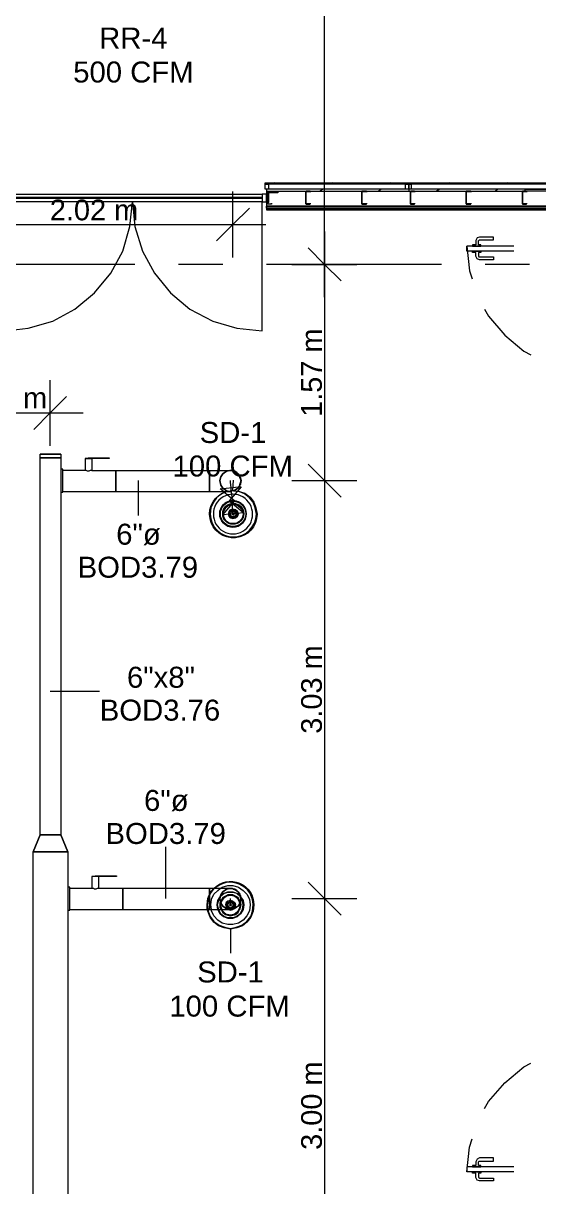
# Model space of a CAD drawing. Header units: metres. Extents: x -2 to 237, y -8 to 52.
# Drawn here: x 46.93 to 50.66, y 25.67 to 34.1 of the extents above; entities that cross this region are included whole.
import ezdxf

# ---------------------------------------------------------------- set-up
doc = ezdxf.new("R2010")
doc.units = ezdxf.units.M
doc.layers.add('HVAC - Ductos', color=5, linetype='Continuous', lineweight=0)
doc.layers.add('PDF2_Text', color=7, linetype='Continuous', lineweight=0)
doc.layers.add('PDF2_Geometry', color=7, linetype='Continuous', lineweight=0, true_color=0xaaaaaa)
doc.layers.add('PDF2_Solid Fills', color=7, linetype='Continuous', lineweight=0, true_color=0xffffff)
doc.styles.add('PDF Helvetica', font='')
doc.styles.get('PDF Helvetica').set_extended_font_data('Helvetica')

msp = doc.modelspace()

# ---------------------------------------------------------------- hatches: boundary and pattern name
at = {"layer": 'PDF2_Solid Fills', "lineweight": 0, "transparency": 33554559}
h = msp.add_hatch(color=256, dxfattribs=at)
h.paths.add_polyline_path([(49.7607, 32.8782), (49.7607, 32.8828), (49.7332, 32.8828)])
h.paths.add_polyline_path([(49.7332, 32.7911), (49.7604, 32.7866), (49.7607, 32.7866), (49.7607, 32.7911)])
h = msp.add_hatch(color=256, dxfattribs=at)
h.paths.add_polyline_path([(50.5716, 32.8782), (50.5716, 32.8828), (50.5442, 32.8828)])
h.paths.add_polyline_path([(50.5442, 32.7911), (50.5713, 32.7866), (50.5716, 32.7866), (50.5716, 32.7911)])

# ---------------------------------------------------------------- linework, layer by layer
at = {"layer": 'HVAC - Ductos', "lineweight": 0}
for points in [[(49.1101, 32.1131), (49.1101, 38.7749)], [(48.4458, 32.4017), (48.4458, 32.6399), (48.4458, 32.8782)], [(48.5649, 32.7591), (48.4458, 32.6399), (48.3266, 32.5208)], [(46.1916, 32.6399), (48.684, 32.6399)], [(49.1101, 32.5895), (49.1101, 30.7844), (49.1101, 27.7559), (49.1101, 24.5166)], [(47.1216, 31.0363), (47.1216, 31.2746), (47.1216, 31.5129)], [(47.2408, 31.3937), (47.1216, 31.2746), (47.0025, 31.1555)], [(46.1916, 31.2746), (47.3599, 31.2746)], [(47.1996, 30.9768), (47.1996, 30.9493), (47.0483, 30.9493), (47.0483, 30.9768)], [(47.0483, 30.9768), (47.1996, 30.9768), (47.0483, 30.9768)], [(47.3737, 30.9447), (47.3737, 30.8576), (47.2132, 30.8576)], [(47.2132, 30.8622), (47.2132, 30.8668)], [(47.2132, 30.7064), (47.5981, 30.7064), (47.5981, 30.711), (47.5981, 30.7156), (47.5981, 30.7294), (47.5981, 30.7431), (47.5981, 30.7614), (47.5981, 30.7844), (47.5981, 30.8027), (47.5981, 30.821), (47.5981, 30.8348), (47.5981, 30.8485), (47.5981, 30.8576), (48.2762, 30.8576), (48.2762, 30.8485), (48.2762, 30.8348), (48.2762, 30.821), (48.2762, 30.8027), (48.2762, 30.7844), (48.2762, 30.7614), (48.2762, 30.7431), (48.2762, 30.7294), (48.2762, 30.7156), (48.2762, 30.711), (48.2762, 30.7064), (48.2762, 30.711), (48.2762, 30.7156), (48.2762, 30.7294), (48.2762, 30.7431), (48.2762, 30.7614), (48.2762, 30.7844), (48.2762, 30.8027), (48.2762, 30.821), (48.2762, 30.8348), (48.2762, 30.8485), (48.2762, 30.8576), (48.2946, 30.8576), (48.3358, 30.8576), (48.3724, 30.8576), (48.4045, 30.8576), (48.4228, 30.8576), (48.4274, 30.8576)], [(47.4241, 30.8576), (47.4195, 30.8576), (47.4149, 30.8576), (47.4103, 30.8576), (47.4011, 30.853), (47.392, 30.853), (47.3828, 30.8576), (47.3782, 30.8576), (47.3737, 30.8576)], [(48.4412, 30.8576), (48.4274, 30.8576), (48.4228, 30.8576), (48.4274, 30.8576), (48.4458, 30.8576), (48.4641, 30.8485), (48.4824, 30.8348), (48.4916, 30.821), (48.5007, 30.8027), (48.5053, 30.7844), (48.5007, 30.7614), (48.4916, 30.7431), (48.4824, 30.7294), (48.4641, 30.7156), (48.4458, 30.711), (48.4274, 30.7064)], [(48.4366, 30.8576), (48.4274, 30.8576), (48.4228, 30.8576)], [(48.4549, 30.853), (48.4366, 30.8576)], [(48.4412, 30.8576), (48.4503, 30.853)], [(48.4503, 30.853), (48.4549, 30.853), (48.4595, 30.853), (48.4549, 30.853)], [(49.2292, 30.6652), (49.1101, 30.7844), (48.991, 30.9035)], [(47.7585, 30.7844), (47.7585, 30.5324)], [(48.4458, 30.5415), (48.4458, 30.5553), (48.4412, 30.5919), (48.4412, 30.6378), (48.4366, 30.6882), (48.432, 30.7064), (48.432, 30.734), (48.4274, 30.7706), (48.4274, 30.7844)], [(48.4458, 30.7156), (48.4503, 30.789)], [(48.4961, 30.8073), (48.4961, 30.8118), (48.4961, 30.8164), (48.4961, 30.8118), (48.5007, 30.8073)], [(48.4961, 30.7568), (48.5053, 30.7844), (48.4961, 30.8073)], [(48.5007, 30.8073), (48.5007, 30.789)], [(48.5007, 30.7844), (48.5053, 30.7844), (48.5007, 30.7798)], [(48.5007, 30.7798), (48.5007, 30.7568)], [(48.8718, 30.7844), (49.1101, 30.7844), (49.3438, 30.7844)], [(48.377, 30.7064), (48.3541, 30.7248), (48.487, 30.7386)], [(48.487, 30.7386), (48.5053, 30.7386), (48.4182, 30.6378), (48.5237, 30.5507), (48.3724, 30.5369)], [(48.377, 30.7064), (48.4595, 30.6378)], [(48.3999, 30.7064), (48.4045, 30.7064), (48.4458, 30.7156), (48.4549, 30.711), (48.4366, 30.711)], [(48.4228, 30.7064), (48.3999, 30.711), (48.4228, 30.7064)], [(48.4458, 30.711), (48.4366, 30.711), (48.4228, 30.7064)], [(48.4412, 30.711), (48.4274, 30.7064), (48.4228, 30.7064), (48.4274, 30.7064), (48.4366, 30.711)], [(48.4503, 30.711), (48.4412, 30.711)], [(48.4458, 30.711), (48.4458, 30.711)], [(48.4824, 30.7294), (48.4961, 30.7523), (48.4824, 30.734)], [(48.5007, 30.7568), (48.4961, 30.7523), (48.4961, 30.7568)], [(48.5237, 30.5507), (48.3724, 30.5369), (48.4595, 30.6378), (48.4182, 30.6378)], [(48.3816, 30.5736), (48.3954, 30.5965), (48.4136, 30.6103), (48.4182, 30.6148), (48.4228, 30.6148)], [(48.4228, 30.6103), (48.4458, 30.6148), (48.4733, 30.6103)], [(48.4733, 30.6148), (48.4778, 30.6148), (48.4778, 30.6103), (48.5007, 30.5965), (48.5145, 30.5736), (48.5191, 30.5736), (48.5191, 30.569)], [(48.377, 30.5095), (48.377, 30.5141), (48.377, 30.5186), (48.3724, 30.5415), (48.377, 30.569), (48.377, 30.5736)], [(48.4136, 30.4774), (48.3954, 30.4911), (48.3816, 30.5141)], [(48.5145, 30.5141), (48.5007, 30.4911), (48.4778, 30.4774)], [(48.5145, 30.569), (48.5191, 30.5415), (48.5145, 30.5186)], [(48.5191, 30.5186), (48.5191, 30.5141), (48.5145, 30.5095)], [(48.4778, 30.4728), (48.4733, 30.4728), (48.4458, 30.4682), (48.4228, 30.4728), (48.4182, 30.4728), (48.4136, 30.4728)], [(47.1216, 29.2587), (47.479, 29.2587)], [(47.0483, 28.2186), (47.1996, 28.2186)], [(47.2499, 28.0949), (47.1996, 28.2186), (47.2499, 28.0949)], [(47.2499, 28.0949), (46.9979, 28.0949)], [(47.9601, 27.7559), (47.9601, 28.1315)], [(47.2637, 27.6779), (47.6486, 27.6779), (47.6486, 27.6825), (47.6486, 27.6871), (47.6486, 27.7009), (47.6486, 27.7146), (47.6486, 27.7329), (47.6486, 27.7559), (47.6486, 27.7742), (47.6486, 27.7925), (47.6486, 27.8063), (47.6486, 27.82), (47.6486, 27.8291), (47.4745, 27.8291), (47.4745, 27.9162), (47.4699, 27.9162), (47.4653, 27.9162), (47.4607, 27.9162), (47.4561, 27.9162), (47.4469, 27.9162), (47.4423, 27.9162), (47.4378, 27.9162), (47.4286, 27.9162), (47.4241, 27.9162), (47.4241, 27.8291), (47.2637, 27.8291)], [(47.4423, 27.9162), (47.4378, 27.9162), (47.4286, 27.9162), (47.4241, 27.9162)], [(47.2637, 27.8337), (47.2637, 27.8383)], [(47.4745, 27.8291), (47.4699, 27.8291), (47.4607, 27.8291), (47.4515, 27.8245), (47.4423, 27.8245), (47.4378, 27.8291), (47.4286, 27.8291), (47.4241, 27.8291)], [(48.3129, 27.8291), (48.3083, 27.8291), (48.2808, 27.7925), (48.267, 27.7513), (48.2579, 27.7101), (48.2625, 27.6779)], [(48.2579, 27.6779), (48.2579, 27.7101), (48.2625, 27.7559), (48.2808, 27.7971), (48.3083, 27.8291)], [(48.4274, 27.8291), (48.4228, 27.8291), (48.4045, 27.8291), (48.3724, 27.8291), (48.3358, 27.8291), (48.2946, 27.8291), (48.2762, 27.8291), (48.2762, 27.82), (48.2762, 27.8063), (48.2762, 27.7925), (48.2762, 27.7742), (48.2762, 27.7559), (48.2762, 27.7329), (48.2762, 27.7146), (48.2762, 27.7009), (48.2762, 27.6871), (48.2762, 27.6825), (48.2762, 27.6779), (48.3174, 27.6779), (48.3587, 27.6779), (48.3908, 27.6779), (48.4136, 27.6779), (48.4274, 27.6779), (48.4228, 27.6779)], [(48.29, 27.6779), (48.2854, 27.7101), (48.29, 27.7513), (48.3083, 27.7879), (48.3358, 27.8154), (48.3541, 27.8291)], [(48.3541, 27.8291), (48.3679, 27.8383), (48.4091, 27.8521), (48.4458, 27.8521), (48.487, 27.8383), (48.5191, 27.8154), (48.5465, 27.7879), (48.5649, 27.7513), (48.5695, 27.7101), (48.5649, 27.6688), (48.5465, 27.6321), (48.5191, 27.6001), (48.487, 27.5772), (48.4458, 27.568), (48.4091, 27.568), (48.3679, 27.5772), (48.3358, 27.6001), (48.3083, 27.6321), (48.29, 27.6688), (48.29, 27.6779)], [(48.4412, 27.8291), (48.4274, 27.8291), (48.4228, 27.8291), (48.4274, 27.8291), (48.4458, 27.8291), (48.4641, 27.82), (48.4824, 27.8063), (48.4916, 27.7925), (48.5007, 27.7742), (48.5053, 27.7559), (48.5007, 27.7329), (48.4916, 27.7146), (48.4824, 27.7009), (48.4641, 27.6871), (48.4458, 27.6825), (48.4274, 27.6779)], [(48.4366, 27.8291), (48.4274, 27.8291), (48.4228, 27.8291)], [(48.4549, 27.8245), (48.4366, 27.8291)], [(48.4412, 27.8291), (48.4503, 27.8245)], [(48.4503, 27.8245), (48.4549, 27.8245), (48.4595, 27.82)], [(48.4595, 27.8245), (48.4549, 27.8245)], [(48.4595, 27.82), (48.4733, 27.8154), (48.4595, 27.8245)], [(49.2292, 27.6367), (49.1101, 27.7559), (48.991, 27.875)], [(48.3312, 27.7101), (48.3404, 27.7421)], [(48.3312, 27.7101), (48.3358, 27.7421)], [(48.3358, 27.7421), (48.3541, 27.7696)], [(48.3404, 27.7421), (48.3541, 27.7696)], [(48.5007, 27.7329), (48.4916, 27.7467), (48.4824, 27.765), (48.4641, 27.7742), (48.4458, 27.7834), (48.4274, 27.7834), (48.4091, 27.7834), (48.3908, 27.7742), (48.3724, 27.765), (48.3633, 27.7467), (48.3541, 27.7283), (48.3496, 27.7101), (48.3541, 27.6917), (48.3541, 27.7101), (48.3541, 27.7283), (48.3633, 27.7467), (48.377, 27.7604), (48.3908, 27.7742), (48.4091, 27.7788), (48.4274, 27.7834), (48.4458, 27.7788), (48.4641, 27.7742), (48.4778, 27.7604), (48.4916, 27.7467), (48.4961, 27.7283), (48.5053, 27.7559), (48.4961, 27.7788)], [(48.4961, 27.7421), (48.4961, 27.7375), (48.4961, 27.7329), (48.4961, 27.7237), (48.4916, 27.7375), (48.4778, 27.7604), (48.4549, 27.7742), (48.4274, 27.7788), (48.3999, 27.7742), (48.377, 27.7604), (48.3633, 27.7375), (48.3541, 27.7101), (48.3633, 27.6825), (48.3633, 27.6779), (48.3541, 27.6917), (48.3587, 27.6779), (48.3541, 27.6825)], [(48.3541, 27.7329), (48.3587, 27.7375), (48.3587, 27.7421)], [(48.3587, 27.6825), (48.3541, 27.7101), (48.3587, 27.7329)], [(48.3587, 27.6779), (48.3633, 27.6734), (48.3724, 27.6551), (48.3908, 27.6413), (48.4091, 27.6367), (48.4274, 27.6321), (48.4458, 27.6367), (48.4641, 27.6413), (48.4824, 27.6551), (48.4916, 27.6734), (48.5007, 27.6917), (48.5053, 27.7101), (48.5007, 27.7283), (48.5007, 27.7329)], [(48.3633, 27.7421), (48.377, 27.7604), (48.3954, 27.7742)], [(48.3954, 27.7788), (48.3999, 27.7788)], [(48.3999, 27.7788), (48.3999, 27.7788)], [(48.4045, 27.7788), (48.4274, 27.7834), (48.4503, 27.7788)], [(48.4274, 27.7467), (48.4274, 27.7559)], [(48.4274, 27.7192), (48.4274, 27.7421)], [(48.4549, 27.7788), (48.4595, 27.7788)], [(48.4549, 27.7788), (48.4549, 27.7788)], [(48.4595, 27.7742), (48.4778, 27.7604), (48.4916, 27.7421)], [(48.4961, 27.7788), (48.4961, 27.7834), (48.4961, 27.7879), (48.4961, 27.7834), (48.5007, 27.7788)], [(48.5007, 27.7788), (48.5007, 27.7559)], [(48.5007, 27.7559), (48.5053, 27.7559), (48.5007, 27.7513)], [(48.5007, 27.7513), (48.5007, 27.7283)], [(48.8718, 27.7559), (49.1101, 27.7559), (49.3438, 27.7559)], [(48.3312, 27.7101), (48.3358, 27.6779)], [(48.3404, 27.6779), (48.3312, 27.7101)], [(48.3358, 27.6779), (48.3312, 27.7101)], [(48.3312, 27.7101), (48.3404, 27.6779)], [(48.3587, 27.6779), (48.3587, 27.6779)], [(48.3633, 27.6779), (48.3633, 27.6779)], [(48.3999, 27.6367), (48.3954, 27.6413), (48.377, 27.6551), (48.3633, 27.6779)], [(48.4228, 27.6779), (48.3999, 27.6825), (48.4228, 27.6779)], [(48.4091, 27.6779), (48.4091, 27.6779)], [(48.4136, 27.6779), (48.4091, 27.6779)], [(48.4136, 27.6779), (48.4274, 27.6734), (48.4458, 27.6779), (48.4274, 27.6734), (48.4091, 27.6779)], [(48.4412, 27.6825), (48.4274, 27.6779), (48.4228, 27.6779), (48.4274, 27.6779), (48.4366, 27.6825)], [(48.4274, 27.7101), (48.4274, 27.7146)], [(48.4366, 27.6825), (48.4549, 27.6825)], [(48.4503, 27.6825), (48.4412, 27.6825)], [(48.4549, 27.6825), (48.4595, 27.6871), (48.4549, 27.6825), (48.4503, 27.6825)], [(48.4916, 27.6779), (48.4778, 27.6551), (48.4595, 27.6413), (48.4549, 27.6367)], [(48.4824, 27.7009), (48.4961, 27.7237)], [(48.4961, 27.7192), (48.4824, 27.7055)], [(48.5007, 27.7283), (48.4961, 27.7237), (48.4961, 27.7192)], [(48.4961, 27.7237), (48.5007, 27.7101), (48.4961, 27.6825), (48.4961, 27.6779)], [(48.4503, 27.6413), (48.4274, 27.6367), (48.4045, 27.6413)], [(48.4274, 27.5359), (48.4274, 27.3618)]]:
    msp.add_lwpolyline(points, dxfattribs=at)
for points in [[(48.991, 32.4704), (49.1101, 32.3513), (49.2292, 32.2321), (49.1101, 32.3513)], [(48.8718, 32.3513), (49.1101, 32.3513), (49.3438, 32.3513), (49.1101, 32.3513)], [(47.0483, 28.2186), (47.0483, 30.9493), (47.1996, 30.9493), (47.1996, 28.2186)], [(47.3965, 30.9447), (47.3965, 30.9493), (47.5477, 30.9493), (47.5477, 30.9447)], [(47.2132, 30.7019), (47.2132, 30.711), (47.2132, 30.7248), (47.2132, 30.7431), (47.2132, 30.7614), (47.2132, 30.7844), (47.2132, 30.8027), (47.2132, 30.8256), (47.2132, 30.8393), (47.2132, 30.853), (47.2132, 30.8622), (47.2132, 30.8668), (47.1996, 30.8668), (47.1996, 30.8622), (47.1996, 30.853), (47.1996, 30.8393), (47.1996, 30.8256), (47.1996, 30.8027), (47.1996, 30.7844), (47.1996, 30.7614), (47.1996, 30.7431), (47.1996, 30.7248), (47.1996, 30.711), (47.1996, 30.7019)], [(48.3999, 30.853), (48.3724, 30.8348), (48.3587, 30.8118), (48.3724, 30.8348), (48.3999, 30.853), (48.4228, 30.8576)], [(48.4595, 30.853), (48.4733, 30.8439)], [(48.3496, 30.7844), (48.3587, 30.8118)], [(48.3587, 30.7523), (48.3724, 30.7294), (48.3999, 30.711), (48.3724, 30.7294), (48.3587, 30.7523), (48.3496, 30.7844)], [(48.4733, 30.8439), (48.4824, 30.8348)], [(48.4824, 30.8348), (48.4961, 30.8164)], [(48.4733, 30.7248), (48.4595, 30.7156)], [(48.4824, 30.7294), (48.4733, 30.7248)], [(48.5191, 30.5415), (48.5145, 30.5141), (48.4961, 30.4911), (48.4733, 30.4774), (48.4458, 30.4728), (48.4182, 30.4774), (48.3954, 30.4911), (48.3816, 30.5141), (48.377, 30.5415), (48.3816, 30.569), (48.3954, 30.5919), (48.4182, 30.6103), (48.4458, 30.6148), (48.4733, 30.6103), (48.4961, 30.5919), (48.5145, 30.569)], [(48.4824, 30.5415), (48.4778, 30.5599), (48.4641, 30.5736), (48.4458, 30.5781), (48.4274, 30.5736), (48.4182, 30.5599), (48.4136, 30.5415), (48.4182, 30.5599), (48.4274, 30.5736), (48.4458, 30.5781), (48.4641, 30.5736), (48.4778, 30.5599)], [(48.4136, 30.5415), (48.4182, 30.5278), (48.4274, 30.5141), (48.4458, 30.5095), (48.4641, 30.5141), (48.4778, 30.5278), (48.4824, 30.5415), (48.4778, 30.5278), (48.4641, 30.5141), (48.4458, 30.5095), (48.4274, 30.5141), (48.4182, 30.5278)], [(48.4733, 30.5415), (48.4687, 30.5278), (48.4549, 30.5186), (48.4366, 30.5186), (48.4274, 30.5278), (48.4228, 30.5415), (48.4274, 30.5599), (48.4412, 30.5644), (48.4549, 30.5644), (48.4687, 30.5599)], [(48.4687, 30.5415), (48.4595, 30.5278), (48.4458, 30.5232), (48.432, 30.5278), (48.4274, 30.5415), (48.432, 30.5553), (48.4458, 30.5644), (48.4595, 30.5553)], [(48.4503, 30.5415), (48.4503, 30.5461), (48.4458, 30.5461), (48.4412, 30.5415), (48.4458, 30.5507), (48.4503, 30.5507), (48.4549, 30.5415), (48.4503, 30.5369), (48.4458, 30.5369), (48.4412, 30.5415), (48.4458, 30.5369), (48.4503, 30.5369)], [(47.0483, 28.2186), (46.9979, 28.0949)], [(46.9979, 23.5728), (46.9979, 28.0949), (47.2499, 28.0949), (47.2499, 23.5728)], [(47.4469, 27.9162), (47.4469, 27.9208), (47.6027, 27.9208), (47.6027, 27.9162)], [(47.2637, 27.6734), (47.2637, 27.6825), (47.2637, 27.6963), (47.2637, 27.7146), (47.2637, 27.7329), (47.2637, 27.7559), (47.2637, 27.7742), (47.2637, 27.7971), (47.2637, 27.8108), (47.2637, 27.8245), (47.2637, 27.8337), (47.2637, 27.8383), (47.2499, 27.8383), (47.2499, 27.8337), (47.2499, 27.8245), (47.2499, 27.8108), (47.2499, 27.7971), (47.2499, 27.7742), (47.2499, 27.7559), (47.2499, 27.7329), (47.2499, 27.7146), (47.2499, 27.6963), (47.2499, 27.6825), (47.2499, 27.6734)], [(47.6486, 27.8291), (47.6486, 27.82), (47.6486, 27.8063), (47.6486, 27.7925), (47.6486, 27.7742), (47.6486, 27.7559), (47.6486, 27.7329), (47.6486, 27.7146), (47.6486, 27.7009), (47.6486, 27.6871), (47.6486, 27.6825), (47.6486, 27.6779), (48.2762, 27.6779), (48.2762, 27.6825), (48.2762, 27.6871), (48.2762, 27.7009), (48.2762, 27.7146), (48.2762, 27.7329), (48.2762, 27.7559), (48.2762, 27.7742), (48.2762, 27.7925), (48.2762, 27.8063), (48.2762, 27.82), (48.2762, 27.8291)], [(48.3999, 27.8245), (48.3724, 27.8063), (48.3587, 27.7834), (48.3724, 27.8063), (48.3999, 27.8245), (48.4228, 27.8291)], [(48.4778, 27.7925), (48.5007, 27.7696), (48.4733, 27.7925), (48.4458, 27.8017), (48.4091, 27.8017), (48.3816, 27.7925), (48.3541, 27.7696), (48.3404, 27.7421), (48.3312, 27.7101), (48.3358, 27.7421), (48.3541, 27.7696), (48.377, 27.7925), (48.4091, 27.8063), (48.4458, 27.8063)], [(48.5237, 27.7101), (48.5191, 27.6779), (48.5007, 27.6459), (48.4778, 27.6275), (48.4458, 27.6139), (48.4091, 27.6139), (48.377, 27.6275), (48.3541, 27.6459), (48.3358, 27.6779), (48.3541, 27.6459), (48.377, 27.6275), (48.4091, 27.6139), (48.4458, 27.6139), (48.4778, 27.6275), (48.5007, 27.6459), (48.5191, 27.6779), (48.5237, 27.7101), (48.5191, 27.7421), (48.5007, 27.7696), (48.5191, 27.7421)], [(48.3496, 27.7559), (48.3587, 27.7834)], [(48.3587, 27.7237), (48.3724, 27.7009), (48.3999, 27.6825), (48.3724, 27.7009), (48.3587, 27.7237), (48.3496, 27.7559)], [(48.3816, 27.7925), (48.3541, 27.7696), (48.377, 27.7925), (48.4091, 27.8063), (48.4458, 27.8063), (48.4778, 27.7925), (48.5007, 27.7696), (48.5007, 27.765), (48.5007, 27.7696), (48.4733, 27.7925), (48.4458, 27.8017), (48.4091, 27.8017)], [(48.4549, 27.6917), (48.4595, 27.7101), (48.4549, 27.7283), (48.4458, 27.7375), (48.4274, 27.7421), (48.4091, 27.7375), (48.3954, 27.7283), (48.3908, 27.7101), (48.3954, 27.6917), (48.4091, 27.6779), (48.3999, 27.6917), (48.3954, 27.7101), (48.3999, 27.7283), (48.4091, 27.7375), (48.4274, 27.7421), (48.4458, 27.7375), (48.4595, 27.7283), (48.4641, 27.7101), (48.4595, 27.6917), (48.4458, 27.6779)], [(48.4045, 27.7237), (48.4182, 27.7329), (48.4366, 27.7329), (48.4503, 27.7237), (48.4549, 27.7101), (48.4503, 27.6963), (48.4366, 27.6825), (48.4182, 27.6825), (48.4045, 27.6963), (48.3999, 27.7101)], [(48.4091, 27.7237), (48.4182, 27.7329), (48.4366, 27.7329), (48.4458, 27.7237), (48.4503, 27.7101), (48.4458, 27.6963), (48.4366, 27.6871), (48.4182, 27.6871), (48.4091, 27.6963), (48.4045, 27.7101)], [(48.4733, 27.8154), (48.4824, 27.8063)], [(48.4824, 27.8063), (48.4961, 27.7879)], [(48.4961, 27.7283), (48.4961, 27.7237), (48.5007, 27.7101), (48.4916, 27.6825), (48.4778, 27.6597), (48.4549, 27.6413), (48.4274, 27.6367), (48.3999, 27.6413), (48.377, 27.6597), (48.3633, 27.6779), (48.3633, 27.6734), (48.377, 27.6551), (48.3908, 27.6459), (48.4091, 27.6367), (48.4274, 27.6367), (48.4458, 27.6367), (48.4641, 27.6459), (48.4778, 27.6551), (48.4916, 27.6734), (48.4961, 27.6917), (48.5007, 27.7101)], [(48.4136, 27.7237), (48.4274, 27.7283), (48.4412, 27.7237), (48.4458, 27.7101), (48.4412, 27.6963), (48.4274, 27.6871), (48.4136, 27.6963), (48.4091, 27.7101)], [(48.4228, 27.7146), (48.4228, 27.7101), (48.4228, 27.7146), (48.432, 27.7146), (48.432, 27.7101), (48.432, 27.7146)], [(48.432, 27.7055), (48.432, 27.7101), (48.432, 27.7055), (48.4228, 27.7055), (48.4228, 27.7101), (48.4228, 27.7055)], [(48.4733, 27.6963), (48.4595, 27.6871)], [(48.4824, 27.7009), (48.4733, 27.6963)]]:
    msp.add_lwpolyline(points, close=True, dxfattribs=at)
for points in [[(47.392, 30.9447), (47.3828, 30.9447), (47.3782, 30.9447), (47.3737, 30.9447), (47.3782, 30.9447), (47.3828, 30.9447), (47.392, 30.9447), (47.3965, 30.9447), (47.4057, 30.9447), (47.4103, 30.9447), (47.4149, 30.9447), (47.4195, 30.9447), (47.4241, 30.9447), (47.4241, 30.8576), (47.5981, 30.8576), (47.5981, 30.8485), (47.5981, 30.8348), (47.5981, 30.821), (47.5981, 30.8027), (47.5981, 30.7844), (47.5981, 30.7614), (47.5981, 30.7431), (47.5981, 30.7294), (47.5981, 30.7156), (47.5981, 30.711), (47.5981, 30.7064), (48.2762, 30.7064), (48.3174, 30.7064), (48.3587, 30.7064), (48.3908, 30.7064), (48.4136, 30.7064), (48.4274, 30.7064), (48.4228, 30.7064), (48.4045, 30.7064), (48.3633, 30.6882), (48.3266, 30.6606), (48.3037, 30.6286), (48.2854, 30.5873), (48.2808, 30.5415, 0.986385), (48.6153, 30.5415), (48.6061, 30.5873), (48.5923, 30.6286), (48.5649, 30.6606), (48.5282, 30.6882), (48.4916, 30.7064), (48.4458, 30.711)], [(48.4503, 30.711), (48.4549, 30.711), (48.4595, 30.7156), (48.4549, 30.711), (48.4916, 30.7064), (48.5328, 30.6927), (48.5695, 30.6652), (48.5969, 30.6286), (48.6107, 30.5873), (48.6199, 30.5415, -1.998897), (48.3999, 30.7064)], [(48.3083, 27.8291, -0.683135), (48.5969, 27.7101), (48.5923, 27.6643), (48.5741, 27.623), (48.5465, 27.5863), (48.5145, 27.5588), (48.4733, 27.5451), (48.4274, 27.5359), (48.3816, 27.5451), (48.3404, 27.5588), (48.3083, 27.5863), (48.2808, 27.623), (48.2625, 27.6643), (48.2579, 27.6779)], [(48.2625, 27.6779), (48.267, 27.6643), (48.2808, 27.6275), (48.3083, 27.5909), (48.345, 27.5634), (48.3862, 27.5496), (48.4274, 27.5405), (48.4687, 27.5496), (48.5099, 27.5634), (48.5465, 27.5909), (48.5741, 27.6275), (48.5878, 27.6643), (48.5923, 27.7101, 0.655657), (48.3129, 27.8291)]]:
    msp.add_lwpolyline(points, format="xyb", dxfattribs=at)
for points in [[(48.3037, 30.5415, 1.008105), (48.5878, 30.5415, 1.013406)], [(48.3496, 30.5415, 0.97067), (48.542, 30.5415, 1.010985)], [(48.3404, 27.6779), (48.3541, 27.6505), (48.3816, 27.6275), (48.4091, 27.6184), (48.4458, 27.6184), (48.4733, 27.6275), (48.5007, 27.6505), (48.5145, 27.6779), (48.5191, 27.7101), (48.5145, 27.7421), (48.5007, 27.765, -1.185768)]]:
    msp.add_lwpolyline(points, format="xyb", close=True, dxfattribs=at)
for centre, radius in [((48.4457, 30.5438), 0.0963), ((48.4462, 30.5438), 0.0921), ((48.4483, 30.5438), 0.0936), ((48.4477, 30.545), 0.0761), ((48.4454, 30.5419), 0.0737), ((48.4475, 30.5442), 0.0259)]:
    msp.add_circle(centre, radius, dxfattribs=at)
at = {"layer": 'PDF2_Geometry', "lineweight": 0}
for points in [[(48.6794, 32.9332), (48.6794, 32.9423), (49.7195, 32.9423), (50.5625, 32.9423), (50.5625, 32.9332), (50.5625, 32.9423), (50.9199, 32.9423), (52.0928, 32.9423), (52.0928, 32.9332), (50.9199, 32.9332), (50.5625, 32.9332), (49.7195, 32.9332), (48.6794, 32.9332), (48.6794, 32.9423), (49.7195, 32.9423), (50.5625, 32.9423), (50.9199, 32.9423), (52.0928, 32.9423), (53.0779, 32.9423), (53.9208, 32.9423), (54.7181, 32.9423), (54.7181, 32.9332)], [(51.1902, 32.8965), (48.6885, 32.8965), (48.6885, 32.7728), (51.0848, 32.7728)], [(48.6885, 32.8965), (48.6885, 32.8828)], [(48.6977, 32.8782), (48.6977, 32.8782)], [(49.6965, 32.9332), (48.7023, 32.9332)], [(48.7482, 32.9423), (48.7344, 32.9332)], [(49.0963, 32.8965), (49.078, 32.8828)], [(49.1697, 32.9423), (49.1559, 32.9332)], [(49.5224, 32.8965), (49.4996, 32.8828)], [(49.5912, 32.9423), (49.5774, 32.9332)], [(49.7195, 32.9423), (49.7195, 32.9332)], [(49.7195, 32.8965), (49.7195, 32.8828)], [(50.8969, 32.9332), (50.5625, 32.9332), (49.7378, 32.9332)], [(49.944, 32.8965), (49.921, 32.8828)], [(50.0173, 32.9423), (50.0036, 32.9332)], [(50.3655, 32.8965), (50.3471, 32.8828)], [(50.4388, 32.9423), (50.425, 32.9332)], [(46.778, 32.8599), (48.6565, 32.8599)], [(46.778, 32.6399), (46.778, 32.2643), (46.778, 31.8886), (46.778, 31.8702), (46.8376, 31.8748), (46.9613, 31.8886), (47.14, 31.939), (47.3003, 32.026), (47.4423, 32.1451), (47.5615, 32.2872), (47.6486, 32.4475), (47.699, 32.6262), (47.7172, 32.8049), (47.7356, 32.6262), (47.7906, 32.4475), (47.8776, 32.2872), (47.9921, 32.1451), (48.1342, 32.026), (48.2992, 31.939), (48.4733, 31.8886), (48.6565, 31.8702), (48.6565, 32.8049), (46.778, 32.8049), (46.778, 32.7682)], [(48.6977, 32.7911), (48.6977, 32.7911)], [(48.7252, 32.8736), (48.7252, 32.8736)], [(48.7252, 32.7957), (48.7252, 32.7957)], [(51.0665, 32.7728), (48.6885, 32.7728), (48.6885, 32.7591), (48.6885, 32.7545), (48.6885, 32.7499), (48.6885, 32.7453), (51.039, 32.7453)], [(48.6885, 32.7591), (48.6885, 32.7728), (48.6885, 32.7591), (51.0528, 32.7591), (48.6885, 32.7591), (51.0528, 32.7591)], [(48.6885, 32.7545), (48.6885, 32.7545)], [(48.6885, 32.7545), (51.0528, 32.7545)], [(50.48, 32.4842), (50.141, 32.4842), (50.1593, 32.3055), (50.1776, 32.2459)], [(50.48, 32.4475), (50.141, 32.4475), (50.141, 32.4842)], [(47.7356, 32.3513), (46.4665, 32.3513)], [(48.3724, 32.3513), (48.0517, 32.3513)], [(49.9577, 32.3513), (48.6885, 32.3513)], [(50.5946, 32.3513), (50.2739, 32.3513)], [(50.2693, 32.026), (50.2967, 31.9756), (50.4159, 31.8382), (50.5534, 31.7236), (50.6037, 31.6961)], [(50.2693, 26.2348), (50.2967, 26.2852), (50.4159, 26.4226), (50.5534, 26.5371), (50.6037, 26.5646)], [(50.48, 25.7766), (50.141, 25.7766), (50.1593, 25.9553), (50.1776, 26.0148)], [(50.48, 25.8132), (50.141, 25.8132), (50.141, 25.7766)]]:
    msp.add_lwpolyline(points, dxfattribs=at)
for points in [[(48.7023, 32.8965), (48.6794, 32.8965), (48.6794, 32.9332), (48.7023, 32.9332)], [(50.5625, 32.8828), (50.5625, 32.8965), (49.7195, 32.8965), (48.6885, 32.8965), (48.6885, 32.8828), (49.7195, 32.8828)], [(48.6977, 32.7865), (48.6977, 32.7911), (48.6931, 32.7911), (48.6931, 32.8782), (48.6977, 32.8782), (48.6977, 32.8828), (48.7252, 32.8828), (48.7252, 32.8736), (48.7252, 32.8782), (48.6977, 32.8782), (48.6977, 32.7911), (48.7252, 32.7911), (48.7252, 32.7957), (48.7252, 32.7865)], [(49.0047, 32.8828), (48.9772, 32.8828), (48.9726, 32.8782), (48.9726, 32.7911), (48.9772, 32.7865), (49.0047, 32.7865), (49.0047, 32.7957), (49.0047, 32.7911), (48.9772, 32.7911), (48.9726, 32.7911), (48.9726, 32.8782), (48.9772, 32.8782), (49.0047, 32.8782), (49.0047, 32.8736)], [(49.4125, 32.8828), (49.3804, 32.8828), (49.3804, 32.8782), (49.3804, 32.7911), (49.3804, 32.7865), (49.4125, 32.7865), (49.4125, 32.7957), (49.4125, 32.7911), (49.3804, 32.7911), (49.3804, 32.8782), (49.4125, 32.8782), (49.4125, 32.8736)], [(49.7195, 32.8965), (49.6965, 32.8965), (49.6965, 32.9332), (49.7195, 32.9332)], [(49.7378, 32.8965), (49.7195, 32.8965), (49.7195, 32.9332), (49.7378, 32.9332)], [(49.7607, 32.8828), (49.7332, 32.8828), (49.7332, 32.8782), (49.7287, 32.8782), (49.7287, 32.7911), (49.7332, 32.7911), (49.7332, 32.7865), (49.7607, 32.7865), (49.7607, 32.7957), (49.7607, 32.7911), (49.7332, 32.7911), (49.7332, 32.8782), (49.7607, 32.8782), (49.7607, 32.8736)], [(50.1685, 32.8828), (50.1364, 32.8828), (50.1364, 32.8782), (50.1364, 32.7911), (50.1364, 32.7865), (50.1685, 32.7865), (50.1685, 32.7957), (50.1685, 32.7911), (50.1364, 32.7911), (50.1364, 32.8782), (50.1685, 32.8782), (50.1685, 32.8736)], [(50.5716, 32.8828), (50.5442, 32.8828), (50.5442, 32.8782), (50.5442, 32.7911), (50.5442, 32.7865), (50.5716, 32.7865), (50.5716, 32.7957), (50.5716, 32.7911), (50.5442, 32.7911), (50.5442, 32.8782), (50.5716, 32.8782), (50.5716, 32.8736)], [(50.5625, 32.8828), (50.5625, 32.8965), (50.9199, 32.8965), (52.0928, 32.8965), (52.0928, 32.8828), (50.9199, 32.8828)], [(48.6565, 32.837), (48.6565, 32.8278), (46.778, 32.8278), (46.778, 32.837)], [(48.6885, 32.8599), (48.6565, 32.8599), (48.6565, 32.8049), (48.6885, 32.8049)], [(48.771, 32.8736), (48.771, 32.869), (48.7665, 32.869), (48.7023, 32.869), (48.7023, 32.8049), (48.7023, 32.8003), (48.6977, 32.7957), (48.6977, 32.8736)], [(50.2281, 32.5254), (50.2326, 32.53), (50.3334, 32.53), (50.3334, 32.5483), (50.2326, 32.5483), (50.2143, 32.5437), (50.2051, 32.5254), (50.2051, 32.4933), (50.1822, 32.4933), (50.1822, 32.4842), (50.2418, 32.4842), (50.2418, 32.4933), (50.2235, 32.4933), (50.2235, 32.5254)], [(50.2281, 32.4063), (50.2326, 32.4063), (50.3334, 32.4063), (50.3334, 32.3834), (50.2326, 32.3834), (50.2143, 32.3925), (50.2051, 32.4108), (50.2051, 32.4384), (50.1822, 32.4384), (50.1822, 32.4475), (50.2418, 32.4475), (50.2418, 32.4384), (50.2235, 32.4384), (50.2235, 32.4108)], [(50.2281, 25.8545), (50.2326, 25.8545), (50.3334, 25.8545), (50.3334, 25.8774), (50.2326, 25.8774), (50.2143, 25.8682), (50.2051, 25.8499), (50.2051, 25.8224), (50.1822, 25.8224), (50.1822, 25.8132), (50.2418, 25.8132), (50.2418, 25.8224), (50.2235, 25.8224), (50.2235, 25.8499)], [(50.2281, 25.7353), (50.2326, 25.7308), (50.3334, 25.7308), (50.3334, 25.7124), (50.2326, 25.7124), (50.2143, 25.717), (50.2051, 25.7353), (50.2051, 25.7674), (50.1822, 25.7674), (50.1822, 25.7766), (50.2418, 25.7766), (50.2418, 25.7674), (50.2235, 25.7674), (50.2235, 25.7353)]]:
    msp.add_lwpolyline(points, close=True, dxfattribs=at)
at = {"layer": 'PDF2_Geometry', "color": 254, "lineweight": 0, "true_color": 0xd2d2d2}
for points in [[(48.9864, 32.8782), (48.9864, 32.8828)], [(48.9726, 32.8644), (48.9726, 32.869)], [(49.3988, 32.7865), (49.3988, 32.7911)]]:
    msp.add_lwpolyline(points, dxfattribs=at)

# ---------------------------------------------------------------- texts
at = {"layer": 'PDF2_Text', "lineweight": 0, "attachment_point": 4, "style": 'PDF Helvetica'}
for s, insert, char_height in [('RR-4', (47.4761, 33.9912), 0.1519), ('500 CFM', (47.2882, 33.7438), 0.1519), ('2.02 m', (47.1187, 32.7443), 0.15002), ('0.70 m', (46.4589, 31.3834), 0.15002), ('SD-1', (48.2046, 31.1321), 0.1519), ('100 CFM', (48.0076, 30.8893), 0.1519), ('6"ø', (47.5998, 30.3945), 0.1519), ('BOD3.79', (47.3203, 30.1562), 0.1519), ('6"x8"', (47.6777, 29.359), 0.1519), ('BOD3.76', (47.4806, 29.1207), 0.1519), ('6"ø', (47.8014, 28.4655), 0.1519), ('BOD3.79', (47.5219, 28.2272), 0.1519), ('SD-1', (48.1863, 27.2238), 0.1519), ('100 CFM', (47.9847, 26.9764), 0.1519)]:
    msp.add_mtext(s, dxfattribs=dict(at, insert=insert, char_height=char_height))
at = {"layer": 'PDF2_Text', "lineweight": 0, "char_height": 0.15002, "attachment_point": 4, "rotation": 90, "style": 'PDF Helvetica'}
for s, insert in [('1.57 m', (49.0159, 31.2463)), ('3.03 m', (49.0159, 28.9508)), ('3.00 m', (49.0159, 25.9359))]:
    msp.add_mtext(s, dxfattribs=dict(at, insert=insert))

doc.saveas('drawing.dxf')
